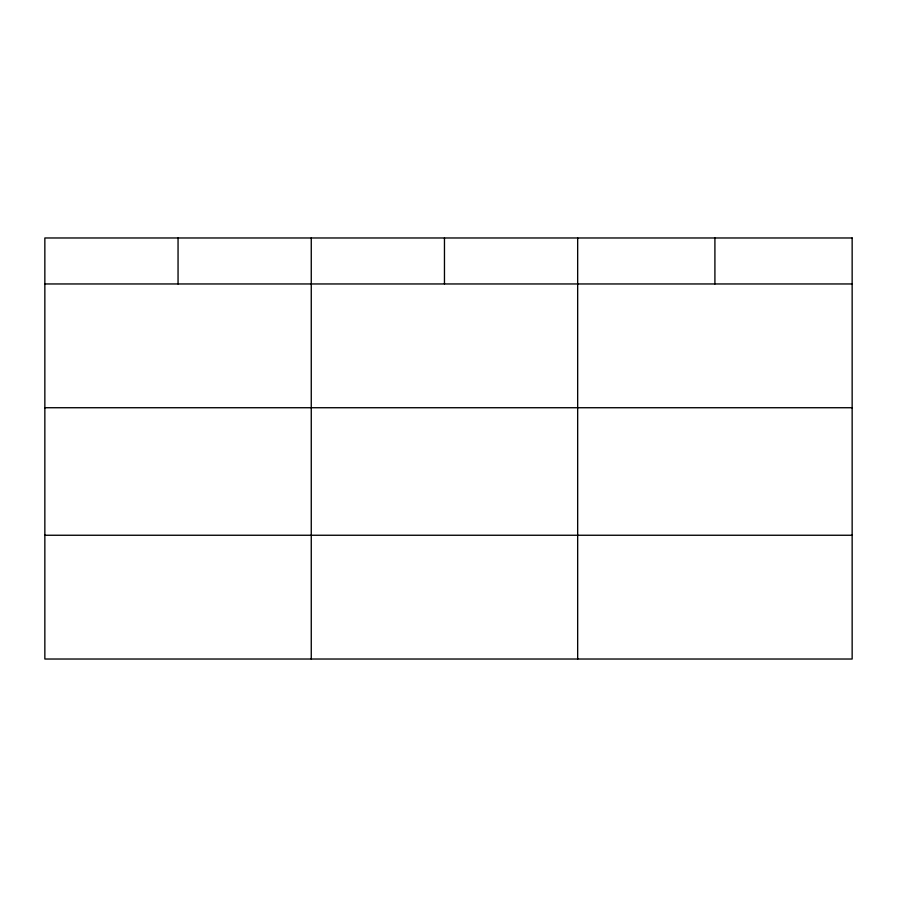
<?xml version="1.0" encoding="UTF-8"?>
<svg xmlns="http://www.w3.org/2000/svg" width="897" height="897" viewBox="0 0 897 897"><rect width="100%" height="100%" fill="white"/><g stroke="black" fill="none" stroke-linecap="round" stroke-linejoin="round"><path stroke-width="1.35" d="M44.85 283.957L852.15 283.957M44.85 407.731L852.15 407.731M44.85 535.251L852.15 535.251M714.909 237.974L714.909 283.957M577.668 237.974L577.668 659.026M444.464 237.974L444.464 283.957M311.259 237.974L311.259 659.026M178.055 237.974L178.055 283.957M852.15 237.974L44.85 237.974L44.85 659.026L852.15 659.026L852.15 237.974"/></g></svg>
